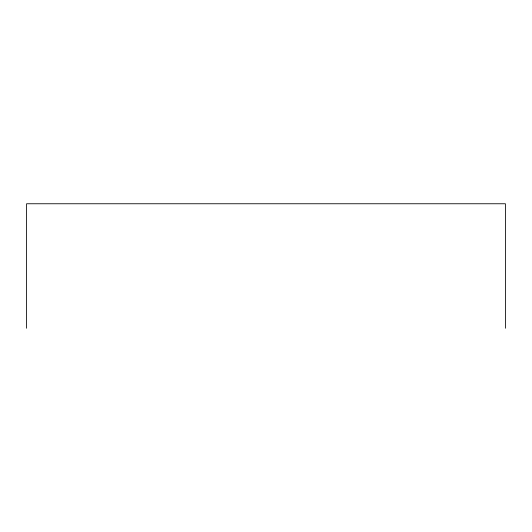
<?xml version="1.0" encoding="UTF-8"?>
<svg xmlns="http://www.w3.org/2000/svg" width="532" height="532" viewBox="0 0 532 532"><rect width="100%" height="100%" fill="white"/><g stroke="black" fill="none" stroke-linecap="round" stroke-linejoin="round"><path stroke-width="0.8" d="M505.4 328.244L505.4 203.756L26.6 203.756L26.6 328.244"/></g></svg>
